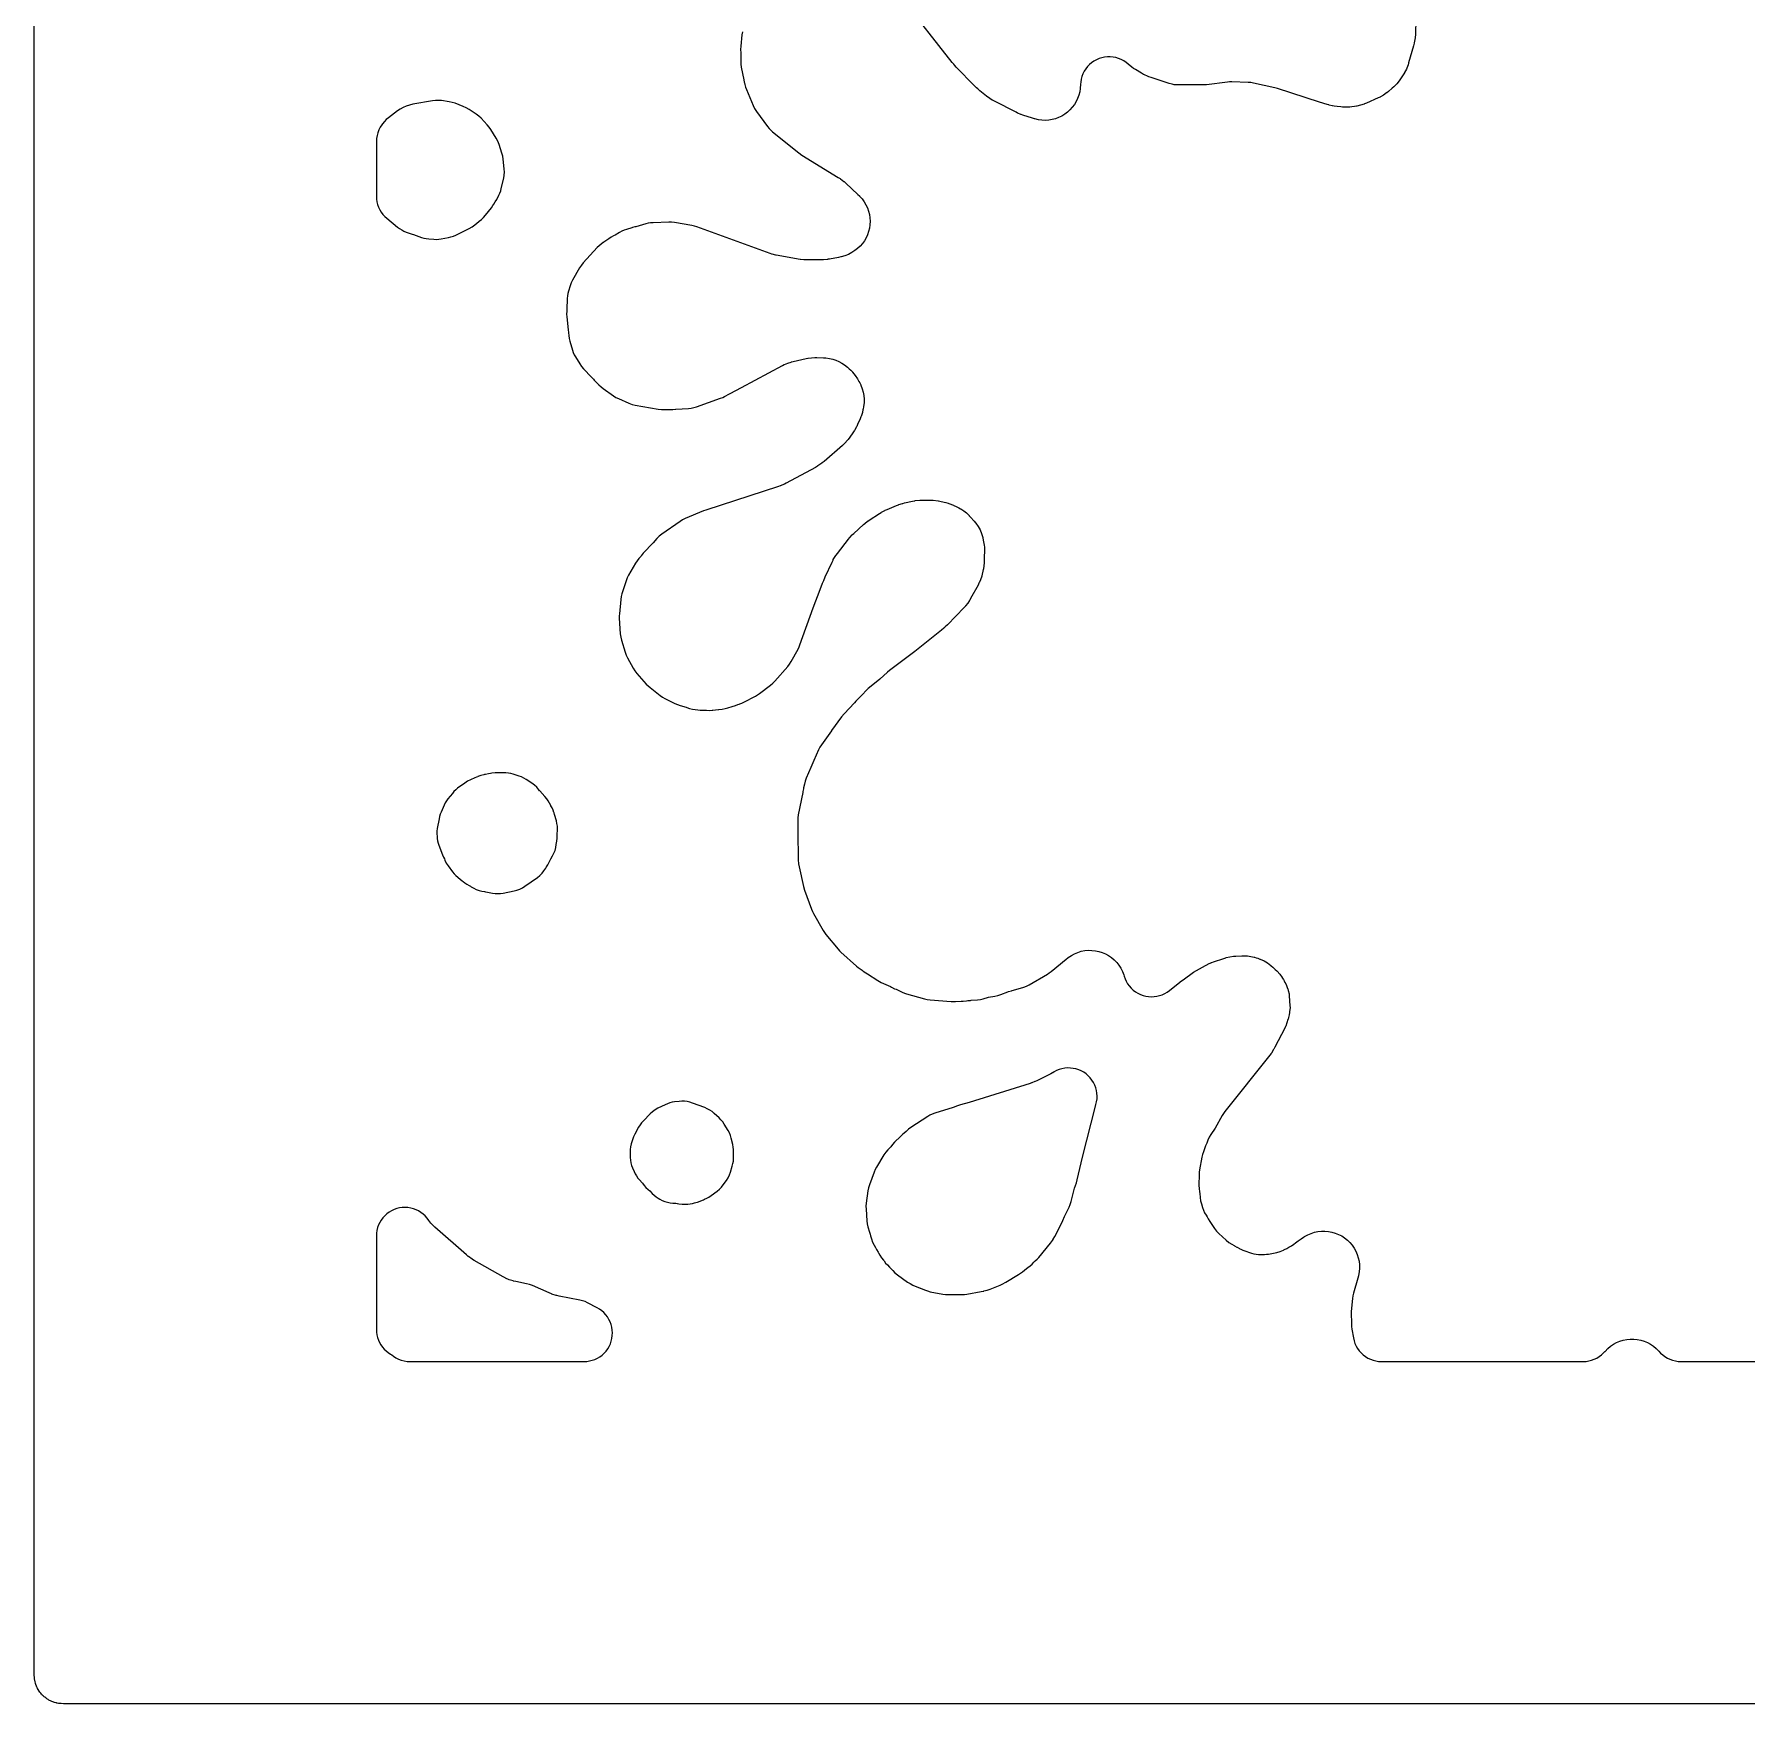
# Model space of a CAD drawing. Header units: millimetres. Extents: x 0 to 300, y 0 to 300.
# Drawn here: x -0.1 to 150, y -0.1 to 146.2 of the extents above; entities that cross this region are included whole.
import ezdxf

# ---------------------------------------------------------------- set-up
doc = ezdxf.new("R2010")
doc.units = ezdxf.units.MM
doc.layers.add('CUT', color=7, linetype='CONTINUOUS')

msp = doc.modelspace()

# ---------------------------------------------------------------- linework, layer by layer
at = {"layer": 'CUT'}
for points in [[(297.0775, -0.15), (3, -0.15), (2.4114, -0.15), (2.2197, -0.1406), (2.1053, -0.135), (1.9757, -0.1157), (1.8629, -0.099), (1.8116, -0.0862), (1.8032, -0.0841), (1.7889, -0.0805), (1.7352, -0.067), (1.6252, -0.0395), (1.5241, -0.0033), (1.5123, 0.0009), (1.5061, 0.0031), (1.5006, 0.0051), (1.3944, 0.0431), (1.3265, 0.0752), (1.2828, 0.0959), (1.2757, 0.0992), (1.274, 0.1), (1.1729, 0.1479), (1.1319, 0.1724), (1.1234, 0.1776), (1.0928, 0.1959), (1.0578, 0.2169), (0.9627, 0.2738), (0.8821, 0.3336), (0.8821, 0.3337), (0.8811, 0.3344), (0.854, 0.3545), (0.7659, 0.4198), (0.7205, 0.461), (0.7179, 0.4634), (0.6943, 0.4847), (0.6645, 0.5118), (0.5844, 0.5844), (0.5323, 0.6418), (0.5165, 0.6593), (0.5038, 0.6732), (0.4911, 0.6873), (0.4198, 0.7659), (0.3356, 0.8795), (0.2738, 0.9627), (0.1994, 1.087), (0.1479, 1.1729), (0.1411, 1.1873), (0.1324, 1.2057), (0.1176, 1.2368), (0.0838, 1.3083), (0.0431, 1.3944), (-0.01, 1.5428), (-0.0395, 1.6252), (-0.0812, 1.7916), (-0.099, 1.8629), (-0.129, 2.065), (-0.135, 2.1053), (-0.15, 2.4114), (-0.15, 297.5872)], [(120.9989, 147.5605), (120.9427, 146.1621), (120.9271, 145.9392), (120.9232, 145.8996), (120.8524, 145.4588), (120.8437, 145.4199), (120.7887, 145.2034), (120.3558, 143.689), (120.2993, 143.5089), (120.2885, 143.4769), (120.16, 143.1546), (119.9999, 142.8469), (119.9828, 142.8178), (119.8833, 142.6574), (119.6399, 142.2863), (119.5373, 142.1379), (119.5184, 142.1118), (119.3106, 141.8533), (119.079, 141.6159), (119.0554, 141.5939), (118.9204, 141.4742), (118.5889, 141.1941), (118.4512, 141.0832), (118.4262, 141.064), (118.1593, 140.8786), (117.8761, 140.7191), (117.8479, 140.7049), (117.6881, 140.6293), (116.6509, 140.1679), (116.4849, 140.0987), (116.4549, 140.0871), (116.1414, 139.9823), (115.8194, 139.908), (115.7877, 139.9023), (115.6101, 139.8745), (115.3644, 139.8422), (115.2052, 139.8247), (115.1766, 139.8222), (114.8825, 139.8088), (114.5883, 139.8206), (114.5598, 139.823), (114.4005, 139.8396), (114.0805, 139.88), (113.834, 139.9144), (113.6899, 139.9374), (113.6642, 139.942), (113.3793, 140.0047), (113.354, 140.0113), (113.2136, 140.0509), (112.5451, 140.2535), (108.8616, 141.4479), (108.628, 141.5113), (106.7389, 141.9272), (106.5076, 141.9668), (106.2736, 141.9846), (104.8539, 142.0256), (104.6581, 142.0236), (104.4631, 142.0062), (102.6241, 141.7699), (101.7579, 141.7703), (100.8282, 141.7708), (100.5349, 141.7709), (99.84, 141.7712), (99.8056, 141.7783), (99.6285, 141.8214), (99.3698, 141.8943), (97.7682, 142.4082), (97.5666, 142.4794), (97.531, 142.493), (97.1416, 142.6691), (97.1078, 142.6867), (96.9212, 142.7911), (96.3932, 143.1067), (96.2338, 143.2074), (96.2058, 143.2261), (95.9277, 143.4328), (95.7702, 143.5765), (95.5781, 143.7351), (95.371, 143.8738), (95.1512, 143.9912), (94.9209, 144.0861), (94.6822, 144.1576), (94.4375, 144.205), (94.1894, 144.2278), (93.9403, 144.2258), (93.6925, 144.199), (93.4487, 144.1476), (93.2112, 144.0723), (92.9824, 143.9737), (92.7645, 143.8528), (92.5598, 143.7108), (92.3701, 143.5491), (92.1976, 143.3694), (92.0438, 143.1734), (91.9102, 142.963), (91.7983, 142.7404), (91.709, 142.5078), (91.6434, 142.2674), (91.602, 142.0217), (91.5898, 141.84), (91.5894, 141.8401), (91.5639, 141.4501), (91.5155, 141.1522), (91.4387, 140.8604), (91.3343, 140.5772), (91.2032, 140.3054), (91.0467, 140.0473), (90.8662, 139.8055), (90.6633, 139.5821), (90.44, 139.3791), (90.1982, 139.1985), (89.9402, 139.0419), (89.6684, 138.9107), (89.3853, 138.8062), (89.0935, 138.7293), (88.7956, 138.6808), (88.4945, 138.661), (88.1929, 138.6701), (87.8935, 138.7082), (87.5708, 138.7811), (87.5398, 138.7897), (87.3676, 138.8419), (86.5277, 139.1187), (86.3899, 139.1672), (86.3653, 139.1763), (86.0957, 139.2891), (86.072, 139.3002), (85.9407, 139.3644), (84.0456, 140.3372), (83.8823, 140.4262), (83.8536, 140.4428), (83.6328, 140.5854), (83.342, 140.7953), (82.758, 141.2605), (82.5764, 141.4149), (82.4565, 141.5236), (82.285, 141.6892), (80.6949, 143.3261), (80.5574, 143.4755), (80.4668, 143.5795), (80.3375, 143.7361), (75.9765, 149.3252)], [(61.9471, 146.4317), (61.9004, 146.1532), (61.7907, 145.1562), (61.7757, 144.8666), (61.7944, 144.5773), (61.8084, 144.4637), (61.7979, 143.8404), (61.8067, 143.5843), (61.8417, 143.3303), (62.0569, 142.2011), (62.1054, 141.9948), (62.1234, 141.9396), (62.1465, 141.8035), (62.2056, 141.5817), (62.2847, 141.3663), (62.8758, 139.9602), (63.0058, 139.6959), (63.1658, 139.4487), (64.1417, 138.1207), (64.2761, 137.9534), (64.4243, 137.7981), (64.5854, 137.6562), (66.8744, 135.8072), (67.1412, 135.6192), (70.3433, 133.6612), (70.5028, 133.5581), (70.5308, 133.5389), (70.8329, 133.3092), (70.8588, 133.2873), (71.0008, 133.1613), (72.0697, 132.1628), (72.1979, 132.0371), (72.2203, 132.0141), (72.4389, 131.7667), (72.6158, 131.523), (72.7685, 131.2635), (72.8958, 130.9905), (72.9964, 130.7066), (73.0693, 130.4145), (73.114, 130.1166), (73.13, 129.8159), (73.1171, 129.515), (73.0755, 129.2167), (73.0056, 128.9238), (72.908, 128.6389), (72.7836, 128.3647), (72.6335, 128.1036), (72.4591, 127.858), (72.2621, 127.6303), (72.0442, 127.4224), (71.8073, 127.2364), (71.5375, 127.0634), (71.2291, 126.9053), (70.9204, 126.7835), (70.5934, 126.6906), (70.5612, 126.6831), (70.38, 126.6458), (69.5898, 126.5034), (69.4252, 126.4775), (69.3957, 126.4735), (69.064, 126.4437), (69.0342, 126.4424), (68.8677, 126.4386), (67.5279, 126.4377), (67.3677, 126.441), (67.339, 126.4422), (67.0196, 126.4694), (66.9911, 126.4731), (66.8326, 126.4969), (65.0719, 126.7998), (64.9074, 126.8319), (64.8781, 126.8383), (64.5544, 126.9244), (64.5258, 126.9333), (64.3671, 126.9871), (57.943, 129.3259), (57.7266, 129.3937), (57.5051, 129.4416), (55.9804, 129.6997), (55.7334, 129.729), (55.4848, 129.7336), (54.1024, 129.6903), (53.8926, 129.6749), (53.6848, 129.6418), (53.4805, 129.5915), (52.6015, 129.335), (52.513, 129.3165), (52.31, 129.2557), (52.2542, 129.2337), (51.7816, 129.0958), (51.5699, 129.0236), (51.3655, 128.9328), (51.1701, 128.8241), (50.7916, 128.5908), (50.6506, 128.5281), (50.4325, 128.4182), (50.2263, 128.2875), (49.7935, 127.9827), (49.7526, 127.9503), (49.7429, 127.9444), (49.5504, 127.813), (49.371, 127.6642), (49.2063, 127.4994), (47.9892, 126.1629), (47.8177, 125.9527), (47.6699, 125.7252), (47.0531, 124.6516), (46.928, 124.4028), (46.8314, 124.1417), (46.692, 123.6891), (46.6373, 123.4792), (46.6009, 123.2653), (46.5832, 123.0491), (46.5463, 122.088), (46.5471, 122.0542), (46.5352, 121.9245), (46.5248, 121.681), (46.5381, 121.4376), (46.658, 120.2841), (46.6935, 120.0507), (46.6968, 120.0374), (46.7164, 119.799), (46.751, 119.5418), (46.8122, 119.2897), (47.0433, 118.5141), (47.1146, 118.3081), (47.2036, 118.1092), (47.3096, 117.9187), (47.6862, 117.3063), (47.8351, 117.0903), (48.0059, 116.8912), (48.7199, 116.1419), (48.8757, 115.9682), (48.9561, 115.894), (49.3654, 115.4644), (49.5423, 115.2961), (49.7347, 115.1459), (50.6341, 114.5118), (50.8498, 114.3756), (51.0783, 114.2621), (51.9954, 113.8636), (52.2687, 113.7633), (52.5518, 113.6955), (54.5614, 113.3361), (54.8481, 113.3018), (55.1368, 113.3008), (55.5003, 113.3205), (55.5981, 113.3137), (55.8416, 113.3207), (56.0833, 113.3513), (56.09, 113.3525), (57.2194, 113.4137), (57.4549, 113.4377), (57.687, 113.4839), (57.9137, 113.5517), (60.0312, 114.2967), (60.2099, 114.3673), (60.3826, 114.4516), (60.8183, 114.6851), (60.8653, 114.7069), (61.8669, 115.2471), (65.448, 117.1667), (65.5988, 117.2432), (65.6262, 117.2563), (65.9129, 117.3781), (66.2095, 117.4736), (66.2387, 117.4815), (66.4032, 117.5224), (67.5224, 117.7738), (67.6788, 117.8054), (67.7069, 117.8105), (67.9976, 117.8502), (68.2906, 117.8651), (68.3192, 117.8653), (68.4788, 117.8632), (69.058, 117.8433), (69.2309, 117.8333), (69.2617, 117.8308), (69.5775, 117.7906), (69.8609, 117.7275), (70.1373, 117.6385), (70.4043, 117.5244), (70.6597, 117.3861), (70.9012, 117.2249), (71.1485, 117.0245), (71.1717, 117.004), (71.2983, 116.8859), (71.4389, 116.7487), (71.5788, 116.6047), (71.603, 116.5783), (71.838, 116.2939), (72.0412, 115.986), (72.0593, 115.9551), (72.1561, 115.7792), (72.2292, 115.6374), (72.3096, 115.4717), (72.3233, 115.4417), (72.4482, 115.1271), (72.5335, 114.8303), (72.5892, 114.5266), (72.6149, 114.2188), (72.6103, 113.91), (72.5721, 113.5737), (72.5668, 113.5412), (72.5325, 113.3602), (72.5129, 113.2686), (72.4686, 113.0851), (72.4599, 113.0526), (72.3441, 112.6936), (72.3322, 112.6621), (72.2608, 112.4874), (72.0439, 111.9919), (71.9631, 111.8194), (71.9479, 111.789), (71.7606, 111.4576), (71.7424, 111.4289), (71.6363, 111.2707), (71.3551, 110.8733), (71.221, 110.6952), (71.1962, 110.6643), (70.8974, 110.3337), (70.8691, 110.3059), (70.7055, 110.1545), (69.1049, 108.7589), (68.9427, 108.6252), (68.9131, 108.6022), (68.5675, 108.3633), (68.5355, 108.3437), (68.3532, 108.2391), (65.7648, 106.8492), (65.6165, 106.7738), (65.5897, 106.7609), (65.2839, 106.6301), (65.256, 106.6196), (65.0991, 106.5645), (58.7301, 104.4869), (58.5409, 104.4167), (56.9315, 103.7437), (56.6979, 103.6315), (56.4771, 103.4956), (54.8749, 102.3913), (54.6408, 102.2085), (54.4299, 101.9992), (54.1056, 101.6364), (53.2465, 100.7104), (53.0693, 100.4968), (53.0208, 100.423), (52.8671, 100.2511), (52.7086, 100.0547), (52.5708, 99.8434), (51.9582, 98.7921), (51.8325, 98.5459), (51.7347, 98.2874), (51.3788, 97.1622), (51.313, 96.9086), (51.2741, 96.6494), (51.1542, 95.4119), (51.1429, 95.2127), (51.1475, 95.0134), (51.2334, 93.6512), (51.2677, 93.3671), (51.3343, 93.0889), (51.6538, 92.026), (51.7424, 91.7791), (51.8564, 91.5428), (52.3563, 90.6322), (52.505, 90.394), (52.6794, 90.1741), (53.507, 89.2432), (53.6687, 89.0775), (53.845, 88.9274), (54.7339, 88.2392), (54.925, 88.1051), (55.1278, 87.9893), (56.0102, 87.5389), (56.2369, 87.4371), (56.4725, 87.3582), (57.0099, 87.2077), (57.0609, 87.188), (57.3062, 87.1073), (57.5585, 87.0523), (58.0294, 86.9749), (58.239, 86.9495), (58.45, 86.9419), (58.6609, 86.9521), (58.6719, 86.9531), (58.806, 86.9425), (59.0483, 86.9353), (59.2903, 86.9516), (59.3476, 86.9583), (59.5949, 86.9796), (59.8571, 87.0163), (59.8668, 87.0187), (60.1787, 87.055), (60.4271, 87.0966), (60.67, 87.1631), (61.0518, 87.2885), (61.3462, 87.3736), (61.5531, 87.4434), (61.6425, 87.4825), (61.7073, 87.5038), (61.8962, 87.5744), (62.0788, 87.66), (63.0889, 88.1843), (63.2747, 88.291), (63.4506, 88.4133), (64.4132, 89.1454), (64.6078, 89.3096), (64.7846, 89.4928), (65.9131, 90.7878), (66.0778, 90.9986), (66.2191, 91.2258), (66.8181, 92.3153), (66.9065, 92.4924), (66.9806, 92.6759), (68.147, 95.9284), (68.7695, 97.5402), (68.9764, 98.0759), (69.0746, 98.3304), (69.1919, 98.6341), (69.8014, 99.9305), (69.8949, 100.116), (69.9125, 100.1486), (70.1297, 100.5026), (70.1508, 100.533), (70.2738, 100.7005), (71.2384, 101.9405), (71.3397, 102.0652), (71.3583, 102.0871), (71.5764, 102.3227), (71.5968, 102.3429), (71.7132, 102.4536), (72.551, 103.216), (72.6639, 103.3147), (72.6844, 103.3319), (72.9216, 103.5154), (72.9435, 103.531), (73.0675, 103.6155), (73.9685, 104.2037), (74.1125, 104.2931), (74.1386, 104.3085), (74.4377, 104.4673), (74.4651, 104.4803), (74.6198, 104.5494), (75.4612, 104.9028), (75.6184, 104.9647), (75.6467, 104.9752), (75.9687, 105.0774), (75.9979, 105.0852), (76.162, 105.1254), (76.8646, 105.2806), (77.0656, 105.3192), (77.1017, 105.3252), (77.5085, 105.3693), (77.545, 105.3713), (77.7496, 105.3767), (78.3936, 105.376), (78.6188, 105.369), (78.6588, 105.3666), (79.1058, 105.3121), (79.1453, 105.3049), (79.3656, 105.2576), (79.7705, 105.1579), (79.9885, 105.0972), (80.027, 105.0852), (80.4501, 104.9249), (80.4868, 104.9084), (80.6904, 104.8094), (80.9086, 104.695), (81.0596, 104.6113), (81.0862, 104.5958), (81.3523, 104.4233), (81.5796, 104.2444), (81.8097, 104.0261), (81.8311, 104.0039), (81.9478, 103.8768), (82.2497, 103.5325), (82.3772, 103.3789), (82.3993, 103.3509), (82.6104, 103.051), (82.7728, 102.7584), (82.9032, 102.4503), (83.0095, 102.0992), (83.018, 102.0646), (83.0604, 101.8695), (83.1178, 101.5664), (83.1434, 101.4145), (83.1474, 101.3873), (83.1609, 101.2599), (83.1628, 101.0876), (83.1503, 100.1847), (83.1287, 99.8209), (83.1158, 99.6607), (83.1129, 99.6321), (83.0665, 99.3141), (83.0611, 99.2859), (83.0278, 99.1286), (82.9698, 98.8816), (82.9271, 98.7166), (82.9188, 98.6873), (82.8198, 98.39), (82.6942, 98.103), (82.6807, 98.0756), (82.6019, 97.9245), (81.9536, 96.747), (81.8725, 96.6069), (81.8575, 96.5822), (81.692, 96.3348), (81.5057, 96.1027), (81.4867, 96.0809), (81.3774, 95.9614), (79.9185, 94.4337), (79.7326, 94.2521), (79.6023, 94.1333), (79.4043, 93.965), (77.0497, 92.1003), (74.842, 90.4367), (74.6679, 90.2926), (73.9805, 89.6697), (73.2251, 89.0715), (72.9793, 88.8487), (72.3089, 88.1549), (72.1278, 87.9908), (71.8837, 87.736), (71.7582, 87.585), (70.8513, 86.6463), (70.6161, 86.3641), (69.7604, 85.1684), (69.7548, 85.161), (69.7516, 85.156), (68.8707, 83.9251), (68.7285, 83.7025), (68.6107, 83.4661), (68.215, 82.5551), (68.2118, 82.5497), (68.1044, 82.3458), (68.0162, 82.1328), (67.9404, 81.923), (67.5318, 80.9821), (67.4386, 80.7317), (67.3726, 80.4727), (67.3053, 80.1337), (67.2862, 80.0706), (67.2369, 79.8127), (67.2264, 79.7359), (66.8396, 77.7869), (66.8019, 77.5248), (66.7921, 77.2603), (66.8026, 76.6079), (66.7969, 76.5496), (66.793, 76.3553), (66.8424, 73.7754), (66.8608, 73.5385), (66.8654, 73.4693), (66.9072, 73.2213), (67.2886, 71.4937), (67.3852, 71.1648), (68.0037, 69.4941), (68.0821, 69.306), (68.1756, 69.125), (69.0213, 67.6396), (69.1351, 67.4583), (69.2639, 67.2874), (70.3242, 65.9997), (70.449, 65.8593), (70.584, 65.7286), (71.947, 64.5049), (72.0945, 64.3823), (72.2509, 64.2715), (72.4316, 64.1536), (72.5291, 64.0738), (72.7738, 63.9171), (72.9176, 63.8365), (73.802, 63.2593), (74.1187, 63.084), (74.9154, 62.7154), (75.0085, 62.6631), (75.2672, 62.537), (75.4091, 62.487), (75.9613, 62.2316), (76.1421, 62.1564), (76.3282, 62.0956), (77.9085, 61.647), (78.1528, 61.5907), (78.4014, 61.5592), (80.2392, 61.4192), (80.4257, 61.412), (80.6122, 61.4187), (81.1318, 61.4569), (81.3082, 61.454), (81.5931, 61.482), (81.6989, 61.4986), (81.9121, 61.5142), (81.931, 61.5143), (81.9933, 61.5202), (82.5505, 61.5611), (82.806, 61.5932), (83.0567, 61.6513), (83.5158, 61.783), (84.0643, 61.8689), (84.3396, 61.9281), (84.6066, 62.0178), (85.2259, 62.2657), (85.2807, 62.279), (85.5259, 62.3518), (85.5888, 62.3777), (86.5147, 62.6433), (86.7125, 62.7091), (86.9042, 62.7911), (87.0883, 62.8889), (88.6782, 63.8195), (88.8437, 63.9253), (89.0003, 64.0438), (90.3321, 65.1357), (90.4778, 65.2493), (90.5046, 65.2691), (90.7888, 65.4585), (91.0638, 65.6048), (91.352, 65.7231), (91.6504, 65.8124), (91.9563, 65.8717), (92.2665, 65.9004), (92.578, 65.8983), (92.8877, 65.8654), (93.1927, 65.802), (93.49, 65.7088), (93.7765, 65.5866), (94.0496, 65.4366), (94.3064, 65.2604), (94.5446, 65.0596), (94.7618, 64.8362), (94.9557, 64.5924), (95.1246, 64.3307), (95.2668, 64.0535), (95.3809, 63.7636), (95.4135, 63.6482), (95.4924, 63.4142), (95.594, 63.1891), (95.7173, 62.9751), (95.8612, 62.7743), (96.0241, 62.5887), (96.2046, 62.4201), (96.4008, 62.2701), (96.6109, 62.1402), (96.8328, 62.0316), (97.0643, 61.9455), (97.3031, 61.8827), (97.547, 61.8437), (97.7936, 61.829), (98.0404, 61.8387), (98.285, 61.8727), (98.5251, 61.9306), (98.7583, 62.012), (98.9823, 62.116), (99.195, 62.2416), (99.3943, 62.3875), (100.2973, 63.1203), (100.3362, 63.1439), (100.5285, 63.2876), (100.5744, 63.3255), (101.4956, 63.971), (102.548, 64.572), (102.7058, 64.6573), (102.7344, 64.6718), (103.0613, 64.8191), (103.0912, 64.8309), (103.2596, 64.8926), (104.1473, 65.1943), (104.3169, 65.2475), (104.3474, 65.2563), (104.6653, 65.3316), (104.9889, 65.3766), (105.0206, 65.3794), (105.1979, 65.3913), (105.7229, 65.414), (105.8901, 65.4175), (105.92, 65.4174), (106.2272, 65.4033), (106.5052, 65.3655), (106.8049, 65.297), (106.8338, 65.289), (106.994, 65.241), (107.1215, 65.1996), (107.3115, 65.1323), (107.3451, 65.1194), (107.6832, 64.9679), (107.975, 64.7974), (108.2729, 64.5772), (108.3007, 64.5543), (108.4526, 64.4218), (108.6596, 64.2314), (108.7975, 64.0978), (108.8215, 64.0734), (109.0552, 63.8092), (109.2608, 63.5226), (109.2793, 63.4938), (109.3789, 63.3297), (109.4377, 63.2269), (109.5119, 63.0908), (109.5246, 63.0662), (109.6452, 62.8081), (109.7441, 62.541), (109.7526, 62.5146), (109.7973, 62.3663), (109.8207, 62.2826), (109.8592, 62.1323), (109.8656, 62.1052), (109.8816, 62.0213), (109.8918, 61.9054), (109.9479, 61.0472), (109.9547, 60.8871), (109.9176, 60.495), (109.9116, 60.456), (109.8713, 60.2385), (109.8221, 60.0102), (109.7843, 59.8518), (109.7769, 59.8236), (109.6886, 59.5374), (109.5758, 59.2599), (109.5637, 59.2334), (109.4926, 59.0868), (108.6269, 57.3956), (108.5371, 57.2306), (108.5204, 57.2015), (108.3167, 56.8861), (108.2972, 56.8589), (108.1837, 56.7092), (104.2429, 51.7702), (104.1212, 51.6041), (104.0136, 51.4286), (103.3885, 50.3076), (103.0185, 49.7582), (102.8765, 49.5199), (102.7619, 49.2673), (102.65, 48.9796), (102.5402, 48.7532), (102.4459, 48.4846), (102.4291, 48.4112), (102.3603, 48.2339), (102.2847, 48.0082), (102.2309, 47.7763), (102.0283, 46.6639), (102.0002, 46.4639), (101.9883, 46.2622), (101.9702, 45.287), (101.9801, 45.0131), (102.02, 44.742), (102.0522, 44.5836), (102.0802, 44.2195), (102.1154, 43.9514), (102.1794, 43.6886), (102.2837, 43.3428), (102.3649, 43.1145), (102.4678, 42.8951), (102.5914, 42.6866), (102.6981, 42.5252), (102.7823, 42.3478), (102.9107, 42.1347), (103.3246, 41.5195), (103.5033, 41.285), (103.7084, 41.0732), (104.35, 40.4844), (104.5874, 40.2918), (104.8466, 40.1297), (105.0688, 40.0089), (105.078, 40.0026), (105.2839, 39.8887), (105.3145, 39.8754), (105.527, 39.7599), (105.5615, 39.7433), (105.6452, 39.6983), (105.7143, 39.6701), (105.7567, 39.6498), (105.819, 39.6274), (105.8914, 39.5979), (106.5745, 39.3608), (106.7745, 39.3006), (106.9788, 39.2574), (107.1859, 39.2313), (107.2081, 39.2295), (107.4596, 39.2211), (107.7106, 39.2382), (107.8936, 39.2693), (108.0611, 39.2751), (108.3637, 39.3231), (108.8018, 39.4204), (109.095, 39.5046), (109.3757, 39.6239), (109.3979, 39.635), (109.4739, 39.6638), (109.6885, 39.7695), (109.776, 39.8237), (109.8537, 39.8624), (110.0836, 39.9928), (110.2986, 40.1467), (110.4346, 40.2678), (110.6672, 40.4275), (110.7709, 40.489), (110.9215, 40.602), (111.042, 40.6847), (111.1963, 40.7851), (111.2243, 40.8024), (111.5207, 40.9656), (111.8044, 41.0873), (112.0987, 41.1806), (112.4006, 41.2445), (112.7075, 41.2786), (113.0161, 41.2824), (113.3237, 41.2559), (113.6272, 41.1994), (113.9237, 41.1134), (114.2103, 40.9988), (114.4843, 40.8566), (114.743, 40.6882), (114.984, 40.4953), (115.2049, 40.2797), (115.4036, 40.0434), (115.5782, 39.7888), (115.727, 39.5183), (115.8485, 39.2346), (115.9417, 38.9403), (116.0055, 38.6382), (116.0394, 38.3314), (116.0431, 38.0227), (116.0165, 37.7152), (115.9544, 37.3826), (115.9468, 37.3506), (115.8998, 37.1726), (115.5178, 35.8579), (115.4613, 35.6204), (115.4281, 35.3786), (115.3272, 34.2258), (115.3177, 33.9932), (115.3299, 33.7606), (115.351, 33.5482), (115.3406, 33.1775), (115.3462, 32.9258), (115.3771, 32.676), (115.5099, 31.9184), (115.5652, 31.6752), (115.6444, 31.4387), (115.7468, 31.2112), (115.8713, 30.9952), (116.0168, 30.7925), (116.1817, 30.6054), (116.3645, 30.4357), (116.5632, 30.285), (116.776, 30.1549), (117.0006, 30.0466), (117.235, 29.9612), (117.4767, 29.8996), (117.7233, 29.8624), (117.9724, 29.85), (117.9823, 29.85), (118.0063, 29.85), (135.1037, 29.85), (135.5308, 29.85), (135.6609, 29.85), (135.9092, 29.8624), (136.155, 29.8993), (136.396, 29.9605), (136.6296, 30.0453), (136.8537, 30.1529), (137.066, 30.2822), (137.2645, 30.432), (137.447, 30.6007), (137.5704, 30.7399), (137.5718, 30.7415), (137.811, 30.9859), (138.0503, 31.1861), (138.3082, 31.3616), (138.5822, 31.5107), (138.8697, 31.6319), (139.1677, 31.7241), (139.4734, 31.7862), (139.7838, 31.8178), (140.0958, 31.8184), (140.4063, 31.7881), (140.7122, 31.7273), (141.0107, 31.6364), (141.2986, 31.5163), (141.5733, 31.3684), (141.8319, 31.1939), (142.072, 30.9947), (142.2965, 30.7672), (142.4511, 30.5942), (142.6334, 30.4268), (142.8313, 30.2784), (143.043, 30.1502), (143.2663, 30.0435), (143.499, 29.9595), (143.7389, 29.8989), (143.9836, 29.8622), (144.2307, 29.85), (144.4889, 29.85), (152.7169, 29.85)]]:
    msp.add_lwpolyline(points, dxfattribs=at)
for points in [[(29.9048, 137.3201), (29.8637, 137.0612), (29.85, 136.7995), (29.85, 136.6618), (29.85, 136.5697), (29.85, 132.1429), (29.85, 132.0922), (29.85, 132.0049), (29.862, 131.7601), (29.8979, 131.5177), (29.9574, 131.2799), (30.0399, 131.0491), (30.1446, 130.8275), (30.2705, 130.6173), (30.4163, 130.4203), (30.5808, 130.2386), (30.7622, 130.0738), (31.7049, 129.2988), (31.8797, 129.1675), (32.0652, 129.0519), (32.2602, 128.953), (32.4631, 128.8715), (32.9809, 128.6894), (32.9906, 128.6854), (33.1058, 128.6454), (33.7983, 128.4018), (34.0088, 128.338), (34.2241, 128.293), (34.4425, 128.267), (34.8902, 128.2338), (35.1057, 128.2271), (35.321, 128.239), (35.5344, 128.2694), (36.1674, 128.3876), (36.3887, 128.4394), (36.6043, 128.5111), (36.8125, 128.602), (37.9814, 129.1774), (38.2355, 129.3214), (38.471, 129.4942), (38.8256, 129.7875), (38.8551, 129.8144), (38.8573, 129.8159), (39.0638, 129.9732), (39.2529, 130.1511), (39.4225, 130.3476), (39.9312, 131.003), (40.0595, 131.1842), (40.1378, 131.3189), (40.2729, 131.5031), (40.4071, 131.7343), (40.5905, 132.0933), (40.6772, 132.2817), (40.7479, 132.4767), (40.8022, 132.6768), (41.0083, 133.5836), (41.0542, 133.8533), (41.0704, 134.1264), (41.0567, 134.3996), (40.9654, 135.2658), (40.9245, 135.524), (40.8568, 135.7765), (40.6035, 136.5559), (40.495, 136.8328), (40.3543, 137.0948), (39.8864, 137.8541), (39.7401, 138.0663), (39.5726, 138.2623), (39.0227, 138.8425), (38.8242, 139.0303), (38.6064, 139.1952), (37.9731, 139.6225), (37.7237, 139.7705), (37.4588, 139.8886), (36.7485, 140.1571), (36.4879, 140.2397), (36.2197, 140.2933), (35.5603, 140.3879), (35.2973, 140.4116), (35.0332, 140.4074), (34.7711, 140.3753), (33.0467, 140.0713), (32.7545, 140.0015), (32.4728, 139.8971), (32.2007, 139.7773), (31.9407, 139.6441), (31.698, 139.4814), (30.9025, 138.8782), (30.7158, 138.7216), (30.5451, 138.5476), (30.3922, 138.3578), (30.3291, 138.2711), (30.1861, 138.0514), (30.0669, 137.8179), (29.9728, 137.5733)], [(35.6365, 74.2735), (35.7235, 74.0677), (35.8086, 73.9077), (35.8473, 73.8167), (35.9781, 73.553), (36.139, 73.3065), (36.5285, 72.7804), (36.6662, 72.6104), (36.8183, 72.4532), (36.9752, 72.317), (37.0098, 72.2805), (37.1805, 72.1308), (37.364, 71.9971), (37.4442, 71.9441), (37.6033, 71.8178), (37.786, 71.6857), (37.9799, 71.5707), (38.0853, 71.5203), (38.1671, 71.4663), (38.383, 71.3386), (38.6106, 71.2333), (38.8476, 71.1513), (39.0916, 71.0934), (39.3203, 71.0512), (39.4065, 71.0317), (39.5896, 71.0014), (40.0371, 70.9188), (40.2706, 70.887), (40.5061, 70.8773), (40.7414, 70.8898), (40.9745, 70.9244), (41.9156, 71.1099), (42.1709, 71.1744), (42.418, 71.2653), (42.6542, 71.3818), (42.8769, 71.5224), (43.9621, 72.2909), (44.1767, 72.4613), (44.3714, 72.6541), (44.5438, 72.8671), (44.6918, 73.0977), (44.7481, 73.1968), (44.7549, 73.2061), (44.8722, 73.3988), (45.1524, 73.9096), (45.3007, 74.1711), (45.4194, 74.4091), (45.5122, 74.6584), (45.578, 74.9162), (45.616, 75.1795), (45.6302, 75.336), (45.659, 75.4703), (45.6868, 75.7437), (45.7077, 76.1937), (45.7196, 76.3253), (45.7297, 76.5613), (45.7175, 76.7973), (45.6831, 77.031), (45.6267, 77.2605), (45.4657, 77.8039), (45.4214, 77.9602), (45.4104, 77.9863), (45.3451, 78.1751), (45.252, 78.3814), (45.1407, 78.5784), (45.1292, 78.595), (45.0332, 78.7899), (44.9179, 78.9984), (44.7833, 79.195), (44.6307, 79.3779), (44.1803, 79.8677), (44.1512, 79.8963), (44.0881, 79.9793), (43.9063, 80.1924), (43.7018, 80.3839), (43.4771, 80.5512), (42.9871, 80.8753), (42.786, 80.9951), (42.5746, 81.0956), (42.3546, 81.1759), (41.8487, 81.3342), (41.6381, 81.3901), (41.4235, 81.4275), (41.2063, 81.4461), (40.5618, 81.4729), (40.2689, 81.4679), (39.9786, 81.4287), (39.8408, 81.4018), (39.6869, 81.3856), (39.4105, 81.3242), (39.3362, 81.3033), (39.264, 81.2892), (39.0058, 81.2243), (38.756, 81.1324), (38.7299, 81.1211), (38.6298, 81.0865), (38.4675, 81.0084), (38.094, 80.8478), (37.836, 80.7188), (37.5946, 80.561), (36.974, 80.102), (36.8073, 79.9673), (36.6527, 79.8188), (36.5115, 79.6576), (36.1231, 79.1741), (35.9961, 79.0013), (35.8844, 78.8183), (35.7888, 78.6264), (35.52, 78.0235), (35.4439, 77.832), (35.3839, 77.6348), (35.3403, 77.4334), (35.191, 76.5741), (35.1621, 76.3449), (35.1544, 76.114), (35.168, 75.8834), (35.1863, 75.7108), (35.2167, 75.505), (35.2642, 75.3025), (35.3283, 75.1046)], [(93.0266, 53.3714), (92.986, 53.617), (92.9212, 53.8573), (92.8327, 54.09), (92.7216, 54.3127), (92.5889, 54.5233), (92.4359, 54.7197), (92.2641, 54.8998), (92.0753, 55.062), (91.8713, 55.2046), (91.6541, 55.3262), (91.4259, 55.4256), (91.1889, 55.5018), (90.9456, 55.5541), (90.6982, 55.5819), (90.4493, 55.585), (90.2013, 55.5633), (89.9567, 55.517), (89.718, 55.4467), (89.4874, 55.353), (89.2672, 55.2368), (89.1476, 55.1658), (89.1244, 55.1532), (88.9937, 55.0857), (87.7453, 54.4719), (87.6149, 54.4108), (87.5913, 54.4003), (87.3239, 54.2934), (87.2995, 54.2848), (87.1629, 54.2391), (81.8109, 52.5639), (81.0599, 52.3638), (80.788, 52.2744), (80.4081, 52.1248), (78.8049, 51.623), (78.5912, 51.5453), (78.3854, 51.4484), (78.1892, 51.3333), (76.7112, 50.3725), (76.4921, 50.2126), (76.2917, 50.0299), (76.1376, 49.8732), (75.9669, 49.7451), (75.7956, 49.5898), (75.2752, 49.072), (75.102, 48.8809), (74.9495, 48.6731), (74.9351, 48.6512), (74.7034, 48.4157), (74.5149, 48.2009), (74.3522, 47.9659), (73.7026, 46.903), (73.5854, 46.6883), (73.4898, 46.4631), (73.0798, 45.3494), (73.0005, 45.092), (72.9493, 44.8276), (72.7978, 43.7303), (72.7758, 43.4739), (72.7803, 43.2167), (72.8507, 42.1935), (72.8836, 41.9264), (72.9451, 41.6644), (73.0831, 41.1918), (73.1301, 41.0028), (73.1729, 40.8842), (73.2579, 40.5931), (73.3562, 40.3175), (73.4861, 40.0553), (73.6017, 39.8527), (73.695, 39.6593), (73.8301, 39.4401), (73.8699, 39.3825), (73.9953, 39.1625), (74.1399, 38.9379), (74.3075, 38.73), (74.3635, 38.6678), (74.5, 38.4884), (74.6575, 38.3172), (74.8494, 38.1271), (75.125, 37.8204), (75.3195, 37.6266), (75.5341, 37.4552), (76.4236, 36.8218), (76.6517, 36.6772), (76.8941, 36.5581), (77.5181, 36.2923), (77.536, 36.2832), (77.5673, 36.2713), (77.9084, 36.126), (78.1571, 36.0353), (78.4139, 35.9714), (79.5142, 35.7588), (79.7501, 35.7247), (79.9882, 35.7134), (81.1807, 35.7132), (81.4071, 35.7235), (81.6317, 35.7542), (82.8759, 35.9823), (83.0945, 36.0327), (83.1158, 36.0362), (83.3947, 36.0981), (83.6647, 36.1915), (84.5487, 36.555), (84.7692, 36.6585), (84.9787, 36.783), (85.0294, 36.8166), (86.1402, 37.4712), (86.3175, 37.586), (86.4845, 37.7154), (86.8414, 38.017), (86.9724, 38.1038), (87.1597, 38.2408), (87.3335, 38.3945), (87.4922, 38.5637), (87.5019, 38.5751), (87.6074, 38.6642), (87.7718, 38.8162), (87.922, 38.9824), (88.9533, 40.2319), (89.1259, 40.4678), (89.1745, 40.5537), (89.1844, 40.5667), (89.3256, 40.8007), (89.9013, 41.8841), (90.048, 42.2165), (90.1687, 42.5547), (90.5804, 43.3938), (90.6815, 43.6298), (90.7578, 43.8748), (91.0564, 45.0409), (91.2217, 45.5038), (91.305, 45.7898), (91.7573, 47.7781), (92.8988, 52.2359), (92.9425, 52.3855), (93.0004, 52.6276), (93.0338, 52.8743), (93.0426, 53.123)], [(52.9215, 45.7687), (53.1593, 45.5161), (53.1705, 45.4969), (53.3186, 45.2942), (53.4863, 45.1074), (53.6718, 44.9383), (53.8113, 44.8234), (54.0255, 44.5959), (54.1927, 44.434), (54.3743, 44.2884), (54.5686, 44.1603), (54.6919, 44.0871), (54.9069, 43.9731), (55.1319, 43.8805), (55.3649, 43.8103), (55.6037, 43.7631), (55.8459, 43.7393), (56.1015, 43.7266), (56.1081, 43.7248), (56.2317, 43.6982), (56.2353, 43.6974), (56.2374, 43.697), (56.3741, 43.6676), (56.6447, 43.6397), (56.9167, 43.6413), (57.1454, 43.6551), (57.3495, 43.6759), (57.5512, 43.7133), (57.7492, 43.7672), (57.8589, 43.8019), (57.9929, 43.8304), (58.228, 43.9052), (58.4546, 44.0028), (58.5215, 44.0398), (58.6157, 44.0724), (58.8164, 44.1623), (59.0085, 44.2696), (59.1903, 44.3932), (59.7203, 44.7888), (59.9186, 44.9534), (60.099, 45.1375), (60.2594, 45.3393), (60.5408, 45.7333), (60.6871, 45.9638), (60.8074, 46.209), (60.9003, 46.4657), (61.0554, 46.981), (61.1106, 47.2), (61.1459, 47.423), (61.1609, 47.6483), (61.173, 48.2135), (61.1678, 48.4355), (61.143, 48.656), (61.0988, 48.8735), (60.9621, 49.42), (60.89, 49.6573), (60.7948, 49.8863), (60.6774, 50.1047), (60.3437, 50.6578), (60.2115, 50.855), (60.0613, 51.0388), (59.8943, 51.2075), (59.4619, 51.6047), (59.2763, 51.7593), (59.0766, 51.8953), (58.8648, 52.0114), (58.6427, 52.1065), (57.5521, 52.5124), (57.3299, 52.5835), (57.102, 52.6335), (56.8704, 52.6621), (56.6372, 52.669), (56.4044, 52.6541), (55.9993, 52.6092), (55.7833, 52.5756), (55.5711, 52.5233), (55.3643, 52.4526), (55.1644, 52.3642), (54.5261, 52.0477), (54.2857, 51.9114), (54.0618, 51.7495), (53.8571, 51.5638), (53.2558, 50.9544), (53.1004, 50.7815), (52.9618, 50.5949), (52.8411, 50.3963), (52.5102, 49.7901), (52.3914, 49.5406), (52.3008, 49.2796), (52.1983, 48.921), (52.1419, 48.6783), (52.1098, 48.4312), (52.1025, 48.1822), (52.1117, 47.7407), (52.1277, 47.5047), (52.166, 47.2712), (52.2262, 47.0424), (52.3077, 46.8204), (52.4385, 46.5104), (52.534, 46.3096), (52.6469, 46.118), (52.7765, 45.9372)], [(33.7579, 42.9265), (33.5477, 43.0551), (33.3259, 43.1623), (33.0946, 43.2472), (32.856, 43.3089), (32.6126, 43.3468), (32.3666, 43.3606), (32.1205, 43.3501), (31.8765, 43.3154), (31.6372, 43.2569), (31.4048, 43.1751), (31.1816, 43.0708), (30.9697, 42.9451), (30.7712, 42.7991), (30.5881, 42.6343), (30.4221, 42.4522), (30.2748, 42.2547), (30.1476, 42.0437), (30.0419, 41.8212), (29.9586, 41.5893), (29.8984, 41.3504), (29.8621, 41.1067), (29.85, 40.8606), (29.85, 33.1368), (29.85, 32.744), (29.85, 32.6543), (29.8611, 32.419), (29.8943, 32.1858), (29.9493, 31.9568), (30.0256, 31.734), (30.1225, 31.5193), (30.2392, 31.3147), (30.3746, 31.122), (30.5276, 30.9429), (30.6967, 30.779), (30.8806, 30.6317), (31.0774, 30.5024), (31.1996, 30.4301), (31.3453, 30.3145), (31.5628, 30.1758), (31.7934, 30.0602), (32.0347, 29.969), (32.2842, 29.9031), (32.5391, 29.8633), (32.7967, 29.85), (32.8645, 29.85), (33.672, 29.85), (48.0459, 29.85), (48.2921, 29.8621), (48.5358, 29.8985), (48.7748, 29.9586), (49.0067, 30.042), (49.2292, 30.1477), (49.4403, 30.2749), (49.6378, 30.4223), (49.8198, 30.5884), (49.9846, 30.7715), (50.1306, 30.9701), (50.2563, 31.182), (50.3606, 31.4053), (50.4423, 31.6377), (50.5008, 31.8771), (50.5354, 32.1211), (50.5459, 32.3673), (50.532, 32.6133), (50.494, 32.8568), (50.4323, 33.0953), (50.3473, 33.3266), (50.24, 33.5485), (50.1113, 33.7586), (49.9626, 33.9551), (49.7953, 34.136), (49.611, 34.2996), (49.4114, 34.4442), (49.1986, 34.5684), (48.3626, 35.0028), (48.144, 35.1033), (47.9168, 35.1824), (47.6831, 35.2392), (45.8671, 35.5893), (45.6613, 35.635), (45.6248, 35.6441), (45.2227, 35.7698), (45.1875, 35.783), (44.9923, 35.8626), (43.5312, 36.5069), (43.2764, 36.6031), (43.0125, 36.6709), (42.0702, 36.8593), (41.877, 36.9032), (41.8428, 36.912), (41.4953, 37.0206), (41.1612, 37.1652), (41.1296, 37.181), (40.9546, 37.2739), (38.4353, 38.6974), (38.2663, 38.7988), (38.2366, 38.8177), (37.9159, 39.0463), (37.8884, 39.0682), (37.7375, 39.1949), (34.9833, 41.6327), (34.8604, 41.7464), (34.8389, 41.7673), (34.6275, 41.9911), (34.4536, 42.2117), (34.4435, 42.2271), (34.2989, 42.4265), (34.1353, 42.6107), (33.9544, 42.7779)]]:
    msp.add_lwpolyline(points, close=True, dxfattribs=at)

doc.saveas('drawing.dxf')
